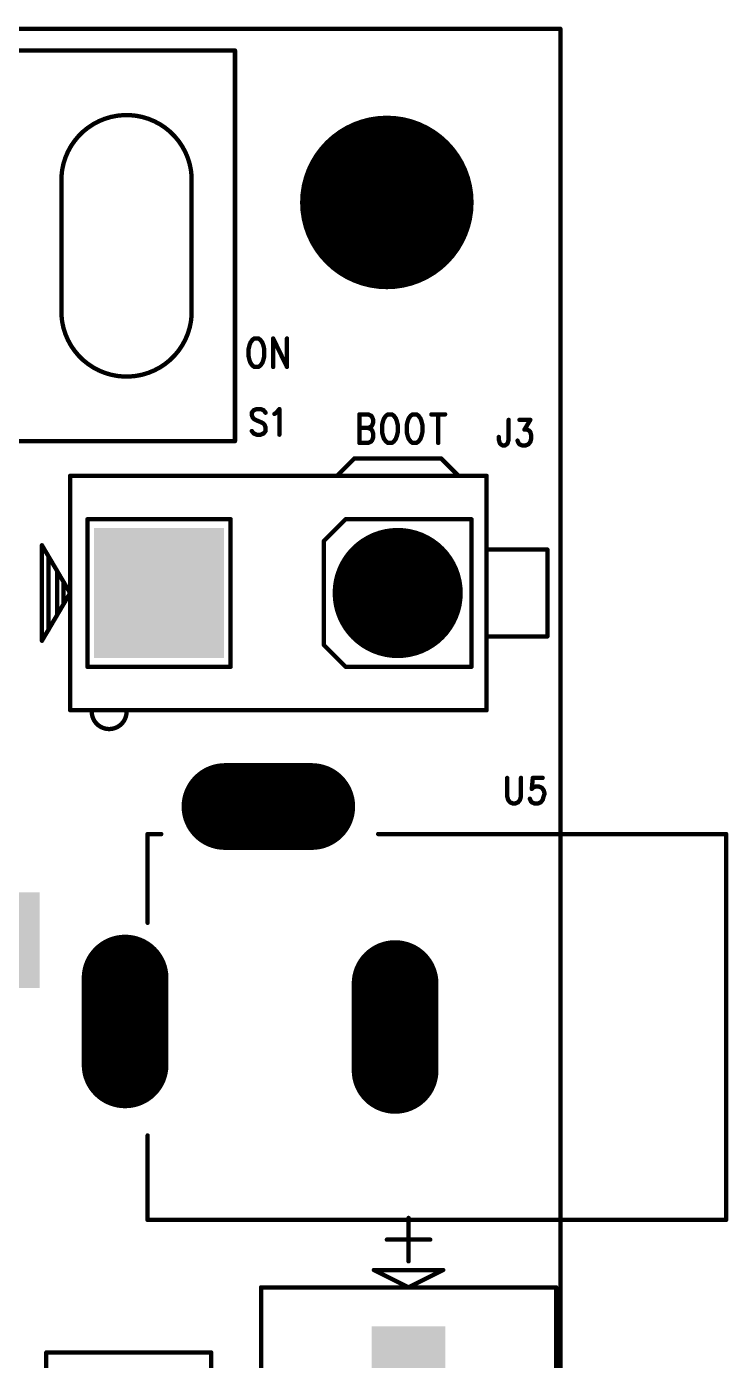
# Model space of a CAD drawing. Extents: x 100 to 147.9, y 92.1 to 144.1.
# Drawn here: x 131.7 to 147.87, y 113.32 to 144.05 of the extents above; entities that cross this region are included whole.
import ezdxf

# ---------------------------------------------------------------- set-up
doc = ezdxf.new("R2010")
doc.units = 0
doc.layers.get('0').update_dxf_attribs({"linetype": 'CONTINUOUS'})
doc.layers.add('MASK-TOP_PHO', color=10, linetype='CONTINUOUS')
doc.layers.add('SILK-TOP_PHO', color=9, linetype='CONTINUOUS')

# ---------------------------------------------------------------- blocks, each defined once
blk = doc.blocks.new('ROUND_1')
at = {"const_width": 0.050038}
blk.add_lwpolyline([(-0.025018, 0, 1), (0.025018, 0, 1)], format="xyb", close=True, dxfattribs=at)
blk = doc.blocks.new('SQUARE_25')
blk.add_solid([(0.85001, 0.85001), (0.85001, -0.85001), (-0.85001, 0.85001), (-0.85001, -0.85001)])
blk = doc.blocks.new('ROUND_32')
at = {"const_width": 1.999996}
blk.add_lwpolyline([(-0.999998, 0, 1), (0.999998, 0, 1)], format="xyb", close=True, dxfattribs=at)
blk = doc.blocks.new('ROUND_39')
at = {"const_width": 1.499996}
blk.add_lwpolyline([(-0.749998, 0, 1), (0.749998, 0, 1)], format="xyb", close=True, dxfattribs=at)
blk = doc.blocks.new('SQUARE_168')
blk.add_solid([(1.499996, 1.499996), (1.499996, -1.499996), (-1.499996, 1.499996), (-1.499996, -1.499996)])
blk = doc.blocks.new('ROUND_123')
at = {"const_width": 0.999998}
blk.add_lwpolyline([(-0.499998, 0, 1), (0.499998, 0, 1)], format="xyb", close=True, dxfattribs=at)
blk = doc.blocks.new('SQUARE_171')
blk.add_solid([(1.099946, 1.099946), (1.099946, -1.099946), (-1.099946, 1.099946), (-1.099946, -1.099946)])

msp = doc.modelspace()

# ---------------------------------------------------------------- linework, layer by layer
at = {"layer": 'MASK-TOP_PHO'}
for points, const_width in [([(143.999966, 143.999966), (100.000054, 143.999966)], 0.100076), ([(143.999966, 100.000054), (143.999966, 143.999966)], 0.100076), ([(136.268968, 126.080012), (138.268964, 126.080012)], 1.999996), ([(129.100072, 123.000008), (130.899916, 123.000008)], 2.199892), ([(133.966966, 122.12701), (133.966966, 120.127014)], 1.999996), ([(140.189966, 122.00001), (140.189966, 120.000014)], 1.999996)]:
    msp.add_lwpolyline(points, dxfattribs=dict(at, const_width=const_width))
at = {"layer": 'SILK-TOP_PHO', "const_width": 0.100076}
for points in [[(143.999966, 143.999966), (100.000054, 143.999966)], [(143.999966, 100.000054), (143.999966, 143.999966)], [(121.499884, 143.500094), (136.500108, 143.500094)], [(136.500108, 143.500094), (136.500108, 134.500112)], [(132.500116, 137.40003), (132.500116, 140.599922)], [(135.50011, 140.599922), (135.50011, 137.40003)], [(136.834118, 136.709404), (136.811258, 136.615678)], [(136.856724, 136.771888), (136.834118, 136.709404)], [(136.90219, 136.834372), (136.856724, 136.771888)], [(136.947656, 136.865614), (136.90219, 136.834372)], [(137.038588, 136.865614), (136.947656, 136.865614)], [(137.084054, 136.834372), (137.038588, 136.865614)], [(137.12952, 136.771888), (137.084054, 136.834372)], [(137.15238, 136.709404), (137.12952, 136.771888)], [(137.174986, 136.615678), (137.15238, 136.709404)], [(137.379456, 136.865614), (137.379456, 136.209278)], [(137.379456, 136.865614), (137.697718, 136.209278)], [(137.697718, 136.865614), (137.697718, 136.209278)], [(136.811258, 136.615678), (136.811258, 136.459468)], [(136.811258, 136.459468), (136.834118, 136.365742)], [(137.15238, 136.365742), (137.174986, 136.459468)], [(137.174986, 136.459468), (137.174986, 136.615678)], [(136.834118, 136.365742), (136.856724, 136.303004)], [(136.856724, 136.303004), (136.90219, 136.24052)], [(136.90219, 136.24052), (136.947656, 136.209278)], [(136.947656, 136.209278), (137.038588, 136.209278)], [(137.038588, 136.209278), (137.084054, 136.24052)], [(137.084054, 136.24052), (137.12952, 136.303004)], [(137.12952, 136.303004), (137.15238, 136.365742)], [(136.931908, 135.211058), (136.886442, 135.15467)], [(136.99998, 135.238998), (136.931908, 135.211058)], [(137.090912, 135.238998), (136.99998, 135.238998)], [(137.158984, 135.211058), (137.090912, 135.238998)], [(137.20445, 135.15467), (137.158984, 135.211058)], [(137.45464, 135.15467), (137.522712, 135.238998)], [(137.522712, 135.238998), (137.522712, 134.648448)], [(136.886442, 135.15467), (136.886442, 135.098536)], [(136.886442, 135.098536), (136.909048, 135.042148)], [(136.909048, 135.042148), (136.931908, 135.013954)], [(136.931908, 135.013954), (136.977374, 134.986014)], [(136.977374, 134.986014), (137.113518, 134.929626)], [(137.113518, 134.929626), (137.158984, 134.901686)], [(137.158984, 134.901686), (137.181844, 134.873492)], [(137.181844, 134.873492), (137.20445, 134.817104)], [(137.409174, 135.126476), (137.45464, 135.15467)], [(139.36599, 135.115554), (139.36599, 134.459472)], [(139.36599, 135.115554), (139.57046, 135.115554)], [(139.57046, 135.115554), (139.638532, 135.084312)], [(139.638532, 135.084312), (139.661392, 135.05307)], [(139.661392, 134.865618), (139.638532, 134.834376)], [(139.661392, 135.05307), (139.683998, 134.990586)], [(139.683998, 134.928102), (139.661392, 134.865618)], [(139.683998, 134.990586), (139.683998, 134.928102)], [(139.911328, 134.959344), (139.888722, 134.865618)], [(139.888722, 134.865618), (139.888722, 134.709408)], [(139.934188, 135.021828), (139.911328, 134.959344)], [(139.979654, 135.084312), (139.934188, 135.021828)], [(140.02512, 135.115554), (139.979654, 135.084312)], [(140.115798, 135.115554), (140.02512, 135.115554)], [(140.161264, 135.084312), (140.115798, 135.115554)], [(140.20673, 135.021828), (140.161264, 135.084312)], [(140.22959, 134.959344), (140.20673, 135.021828)], [(140.252196, 134.865618), (140.22959, 134.959344)], [(140.252196, 134.709408), (140.252196, 134.865618)], [(140.479526, 134.959344), (140.45692, 134.865618)], [(140.45692, 134.865618), (140.45692, 134.709408)], [(140.502386, 135.021828), (140.479526, 134.959344)], [(140.547852, 135.084312), (140.502386, 135.021828)], [(140.593064, 135.115554), (140.547852, 135.084312)], [(140.683996, 135.115554), (140.593064, 135.115554)], [(140.729462, 135.084312), (140.683996, 135.115554)], [(140.774928, 135.021828), (140.729462, 135.084312)], [(140.797788, 134.959344), (140.774928, 135.021828)], [(140.820394, 134.865618), (140.797788, 134.959344)], [(140.820394, 134.709408), (140.820394, 134.865618)], [(141.025118, 135.115554), (141.343126, 135.115554)], [(141.184122, 135.115554), (141.184122, 134.459472)], [(142.806928, 134.989062), (142.806928, 134.538974)], [(143.056864, 134.989062), (143.3068, 134.989062)], [(143.3068, 134.989062), (143.170402, 134.764018)], [(136.931908, 134.676642), (136.886442, 134.732776)], [(136.99998, 134.648448), (136.931908, 134.676642)], [(137.090912, 134.648448), (136.99998, 134.648448)], [(137.158984, 134.676642), (137.090912, 134.648448)], [(137.20445, 134.732776), (137.158984, 134.676642)], [(137.20445, 134.817104), (137.20445, 134.732776)], [(139.36599, 134.803134), (139.57046, 134.803134)], [(139.638532, 134.834376), (139.57046, 134.803134)], [(139.57046, 134.803134), (139.638532, 134.771892)], [(139.638532, 134.771892), (139.661392, 134.74065)], [(139.661392, 134.74065), (139.683998, 134.678166)], [(139.683998, 134.58444), (139.661392, 134.521956)], [(139.683998, 134.678166), (139.683998, 134.58444)], [(139.888722, 134.709408), (139.911328, 134.615682)], [(139.911328, 134.615682), (139.934188, 134.553198)], [(139.934188, 134.553198), (139.979654, 134.490714)], [(140.161264, 134.490714), (140.20673, 134.553198)], [(140.20673, 134.553198), (140.22959, 134.615682)], [(140.22959, 134.615682), (140.252196, 134.709408)], [(140.45692, 134.709408), (140.479526, 134.615682)], [(140.479526, 134.615682), (140.502386, 134.553198)], [(140.502386, 134.553198), (140.547852, 134.490714)], [(140.729462, 134.490714), (140.774928, 134.553198)], [(140.774928, 134.553198), (140.797788, 134.615682)], [(140.797788, 134.615682), (140.820394, 134.709408)], [(142.579598, 134.538974), (142.579598, 134.595362)], [(143.170402, 134.764018), (143.238728, 134.764018)], [(143.238728, 134.764018), (143.284194, 134.735824)], [(143.284194, 134.735824), (143.3068, 134.707884)], [(143.3068, 134.707884), (143.32966, 134.623556)], [(143.32966, 134.567168), (143.3068, 134.48284)], [(143.32966, 134.623556), (143.32966, 134.567168)], [(136.500108, 134.500112), (121.499884, 134.500112)], [(139.57046, 134.459472), (139.36599, 134.459472)], [(139.638532, 134.490714), (139.57046, 134.459472)], [(139.661392, 134.521956), (139.638532, 134.490714)], [(139.979654, 134.490714), (140.02512, 134.459472)], [(140.02512, 134.459472), (140.115798, 134.459472)], [(140.115798, 134.459472), (140.161264, 134.490714)], [(140.547852, 134.490714), (140.593064, 134.459472)], [(140.593064, 134.459472), (140.683996, 134.459472)], [(140.683996, 134.459472), (140.729462, 134.490714)], [(142.602204, 134.454646), (142.579598, 134.538974)], [(142.625064, 134.426452), (142.602204, 134.454646)], [(142.67053, 134.398512), (142.625064, 134.426452)], [(142.715996, 134.398512), (142.67053, 134.398512)], [(142.761462, 134.426452), (142.715996, 134.398512)], [(142.784068, 134.454646), (142.761462, 134.426452)], [(142.806928, 134.538974), (142.784068, 134.454646)], [(143.034004, 134.454646), (143.011398, 134.511034)], [(143.056864, 134.426452), (143.034004, 134.454646)], [(143.124936, 134.398512), (143.056864, 134.426452)], [(143.193262, 134.398512), (143.124936, 134.398512)], [(143.261334, 134.426452), (143.193262, 134.398512)], [(143.3068, 134.48284), (143.261334, 134.426452)], [(139.249912, 134.100062), (138.850116, 133.700012)], [(141.249908, 134.100062), (139.249912, 134.100062)], [(141.649958, 133.700012), (141.249908, 134.100062)], [(132.700014, 128.299972), (132.700014, 133.700012)], [(132.700014, 133.700012), (142.299944, 133.700012)], [(142.299944, 133.700012), (142.299944, 128.299972)], [(133.100064, 129.29997), (133.100064, 132.700014)], [(133.100064, 132.700014), (136.400032, 132.700014)], [(136.400032, 132.700014), (136.400032, 129.29997)], [(138.549888, 132.199888), (139.050014, 132.700014)], [(139.050014, 132.700014), (141.949932, 132.700014)], [(141.949932, 132.700014), (141.949932, 129.29997)], [(132.050028, 129.899918), (132.050028, 132.100066)], [(132.050028, 132.100066), (132.700014, 130.999992)], [(138.549888, 129.800096), (138.549888, 132.199888)], [(132.199888, 130.150108), (132.199888, 131.824984)], [(142.299944, 129.999994), (142.299944, 131.99999)], [(142.299944, 131.99999), (143.699992, 131.99999)], [(143.699992, 131.99999), (143.699992, 129.999994)], [(132.40004, 130.525012), (132.40004, 131.500118)], [(132.5499, 130.750056), (132.5499, 131.249928)], [(132.700014, 130.999992), (132.050028, 129.899918)], [(143.699992, 129.999994), (142.299944, 129.999994)], [(139.050014, 129.29997), (138.549888, 129.800096)], [(136.400032, 129.29997), (133.100064, 129.29997)], [(141.949932, 129.29997), (139.050014, 129.29997)], [(142.299944, 128.299972), (132.700014, 128.299972)], [(142.772638, 126.739142), (142.772638, 126.317248)], [(143.0909, 126.317248), (143.0909, 126.739142)], [(143.363696, 126.739142), (143.340836, 126.485904)], [(143.591026, 126.739142), (143.363696, 126.739142)], [(142.772638, 126.317248), (142.795498, 126.23292)], [(143.068294, 126.23292), (143.0909, 126.317248)], [(143.31823, 126.204726), (143.29537, 126.26086)], [(143.340836, 126.485904), (143.363696, 126.514098)], [(143.363696, 126.514098), (143.431768, 126.542292)], [(143.431768, 126.542292), (143.500094, 126.542292)], [(143.500094, 126.542292), (143.568166, 126.514098)], [(143.568166, 126.514098), (143.613632, 126.45771)], [(143.613632, 126.317248), (143.591026, 126.23292)], [(143.613632, 126.45771), (143.636238, 126.373382)], [(143.636238, 126.373382), (143.613632, 126.317248)], [(142.795498, 126.23292), (142.840964, 126.176532)], [(142.840964, 126.176532), (142.909036, 126.148338)], [(142.909036, 126.148338), (142.954502, 126.148338)], [(142.954502, 126.148338), (143.022828, 126.176532)], [(143.022828, 126.176532), (143.068294, 126.23292)], [(143.340836, 126.176532), (143.31823, 126.204726)], [(143.409162, 126.148338), (143.340836, 126.176532)], [(143.477234, 126.148338), (143.409162, 126.148338)], [(143.54556, 126.176532), (143.477234, 126.148338)], [(143.591026, 126.23292), (143.54556, 126.176532)], [(134.485126, 123.400058), (134.485126, 125.445012)], [(134.485126, 125.445012), (134.800086, 125.445012)], [(139.800076, 125.445012), (147.820126, 125.445012)], [(143.999966, 125.400054), (143.999966, 116.59997)], [(147.820126, 125.445012), (147.820126, 116.555012)], [(134.485126, 116.555012), (134.485126, 118.49989)], [(147.820126, 116.555012), (134.485126, 116.555012)], [(140.5001, 116.59997), (140.5001, 115.599972)], [(140.999972, 116.100098), (139.999974, 116.100098)], [(141.299946, 115.400074), (139.7, 115.400074)], [(139.7, 115.400074), (140.5001, 115.000024)], [(140.5001, 115.000024), (141.299946, 115.400074)], [(137.100056, 108.000038), (137.100056, 115.000024)], [(137.100056, 115.000024), (143.89989, 115.000024)], [(143.89989, 115.000024), (143.89989, 108.000038)], [(132.150104, 101.000052), (132.150104, 113.4999)], [(132.150104, 113.4999), (135.949944, 113.4999)], [(135.949944, 113.4999), (135.949944, 101.000052)]]:
    msp.add_lwpolyline(points, dxfattribs=at)
for points in [[(135.50011, 140.599922, 0.9423286), (132.500116, 140.599922)], [(132.500116, 137.400284, 0.942488), (135.50011, 137.400284)], [(133.199886, 128.299464, 1.0862515), (133.999986, 128.300226)]]:
    msp.add_lwpolyline(points, format="xyb", dxfattribs=at)

# ---------------------------------------------------------------- block references
at = {"layer": 'MASK-TOP_PHO'}
for name, p in [('ROUND_1', (143.999966, 143.999966)), ('ROUND_1', (143.999966, 143.999966)), ('ROUND_32', (139.999974, 139.999974)), ('SQUARE_168', (134.750048, 130.999992)), ('ROUND_39', (140.24991, 130.999992)), ('ROUND_123', (136.268968, 126.080012)), ('ROUND_123', (138.268964, 126.080012)), ('SQUARE_171', (130.899916, 123.000008)), ('ROUND_123', (133.966966, 122.12701)), ('ROUND_123', (140.189966, 122.00001)), ('ROUND_123', (133.966966, 120.127014)), ('ROUND_123', (140.189966, 120.000014)), ('SQUARE_25', (140.5001, 113.249964))]:
    msp.add_blockref(name, p, dxfattribs=at)
at = {"layer": 'SILK-TOP_PHO'}
for p in [(143.999966, 143.999966), (143.999966, 143.999966), (136.500108, 143.500094), (132.500116, 140.599922), (132.500116, 140.599922), (135.50011, 140.599922), (135.50011, 140.599922), (132.500116, 137.400284), (132.500116, 137.40003), (135.50011, 137.400284), (135.50011, 137.40003), (136.834118, 136.709404), (136.856724, 136.771888), (136.90219, 136.834372), (136.947656, 136.865614), (136.947656, 136.865614), (137.038588, 136.865614), (137.084054, 136.834372), (137.12952, 136.771888), (137.15238, 136.709404), (137.379456, 136.865614), (137.379456, 136.865614), (137.697718, 136.865614), (136.811258, 136.615678), (136.811258, 136.459468), (137.174986, 136.615678), (137.174986, 136.459468), (136.834118, 136.365742), (136.856724, 136.303004), (136.90219, 136.24052), (136.947656, 136.209278), (137.038588, 136.209278), (137.084054, 136.24052), (137.12952, 136.303004), (137.15238, 136.365742), (137.379456, 136.209278), (137.697718, 136.209278), (137.697718, 136.209278), (136.931908, 135.211058), (136.99998, 135.238998), (137.090912, 135.238998), (137.158984, 135.211058), (137.522712, 135.238998), (136.886442, 135.15467), (136.886442, 135.098536), (136.909048, 135.042148), (136.931908, 135.013954), (136.977374, 134.986014), (137.113518, 134.929626), (137.158984, 134.901686), (137.181844, 134.873492), (137.20445, 135.15467), (137.409174, 135.126476), (137.45464, 135.15467), (139.36599, 135.115554), (139.36599, 135.115554), (139.57046, 135.115554), (139.638532, 135.084312), (139.661392, 135.05307), (139.661392, 134.865618), (139.683998, 134.990586), (139.683998, 134.928102), (139.888722, 134.865618), (139.911328, 134.959344), (139.934188, 135.021828), (139.979654, 135.084312), (140.02512, 135.115554), (140.02512, 135.115554), (140.115798, 135.115554), (140.161264, 135.084312), (140.20673, 135.021828), (140.22959, 134.959344), (140.252196, 134.865618), (140.45692, 134.865618), (140.479526, 134.959344), (140.502386, 135.021828), (140.547852, 135.084312), (140.593064, 135.115554), (140.593064, 135.115554), (140.683996, 135.115554), (140.729462, 135.084312), (140.774928, 135.021828), (140.797788, 134.959344), (140.820394, 134.865618), (141.025118, 135.115554), (141.184122, 135.115554), (141.343126, 135.115554), (142.806928, 134.989062), (143.056864, 134.989062), (143.3068, 134.989062), (136.886442, 134.732776), (136.931908, 134.676642), (136.99998, 134.648448), (137.090912, 134.648448), (137.158984, 134.676642), (137.20445, 134.817104), (137.20445, 134.732776), (137.522712, 134.648448), (139.36599, 134.803134), (139.57046, 134.803134), (139.57046, 134.803134), (139.638532, 134.834376), (139.638532, 134.771892), (139.661392, 134.74065), (139.683998, 134.678166), (139.683998, 134.58444), (139.888722, 134.709408), (139.911328, 134.615682), (139.934188, 134.553198), (140.20673, 134.553198), (140.22959, 134.615682), (140.252196, 134.709408), (140.45692, 134.709408), (140.479526, 134.615682), (140.502386, 134.553198), (140.774928, 134.553198), (140.797788, 134.615682), (140.820394, 134.709408), (142.579598, 134.595362), (143.170402, 134.764018), (143.238728, 134.764018), (143.284194, 134.735824), (143.3068, 134.707884), (143.32966, 134.623556), (143.32966, 134.567168), (136.500108, 134.500112), (139.36599, 134.459472), (139.36599, 134.459472), (139.57046, 134.459472), (139.638532, 134.490714), (139.661392, 134.521956), (139.979654, 134.490714), (140.02512, 134.459472), (140.115798, 134.459472), (140.161264, 134.490714), (140.547852, 134.490714), (140.593064, 134.459472), (140.683996, 134.459472), (140.729462, 134.490714), (141.184122, 134.459472), (142.579598, 134.538974), (142.602204, 134.454646), (142.625064, 134.426452), (142.67053, 134.398512), (142.715996, 134.398512), (142.761462, 134.426452), (142.784068, 134.454646), (142.806928, 134.538974), (143.011398, 134.511034), (143.034004, 134.454646), (143.056864, 134.426452), (143.124936, 134.398512), (143.193262, 134.398512), (143.261334, 134.426452), (143.3068, 134.48284), (139.249912, 134.100062), (141.249908, 134.100062), (132.700014, 133.700012), (138.850116, 133.700012), (141.649958, 133.700012), (142.299944, 133.700012), (133.100064, 132.700014), (136.400032, 132.700014), (139.050014, 132.700014), (141.949932, 132.700014), (132.050028, 132.100066), (138.549888, 132.199888), (132.199888, 131.824984), (142.299944, 131.99999), (143.699992, 131.99999), (132.40004, 131.500118), (132.5499, 131.249928), (132.700014, 130.999992), (132.700014, 130.999992), (132.5499, 130.750056), (132.40004, 130.525012), (132.199888, 130.150108), (142.299944, 129.999994), (142.299944, 129.999994), (143.699992, 129.999994), (132.050028, 129.899918), (138.549888, 129.800096), (133.100064, 129.29997), (133.100064, 129.29997), (136.400032, 129.29997), (139.050014, 129.29997), (139.050014, 129.29997), (141.949932, 129.29997), (132.700014, 128.299972), (132.700014, 128.299972), (133.199886, 128.299464), (133.999986, 128.300226), (142.299944, 128.299972), (142.772638, 126.739142), (143.0909, 126.739142), (143.363696, 126.739142), (143.591026, 126.739142), (142.772638, 126.317248), (143.0909, 126.317248), (143.29537, 126.26086), (143.340836, 126.485904), (143.363696, 126.514098), (143.431768, 126.542292), (143.500094, 126.542292), (143.568166, 126.514098), (143.613632, 126.45771), (143.613632, 126.317248), (143.636238, 126.373382), (142.795498, 126.23292), (142.840964, 126.176532), (142.909036, 126.148338), (142.954502, 126.148338), (143.022828, 126.176532), (143.068294, 126.23292), (143.31823, 126.204726), (143.340836, 126.176532), (143.409162, 126.148338), (143.477234, 126.148338), (143.54556, 126.176532), (143.591026, 126.23292), (134.485126, 125.445012), (134.800086, 125.445012), (139.800076, 125.445012), (143.999966, 125.400054), (147.820126, 125.445012), (134.485126, 123.400058), (134.485126, 118.49989), (134.485126, 116.555012), (140.5001, 116.59997), (143.999966, 116.59997), (147.820126, 116.555012), (139.999974, 116.100098), (140.999972, 116.100098), (140.5001, 115.599972), (139.7, 115.400074), (141.299946, 115.400074), (137.100056, 115.000024), (140.5001, 115.000024), (140.5001, 115.000024), (143.89989, 115.000024), (132.150104, 113.4999), (135.949944, 113.4999)]:
    msp.add_blockref('ROUND_1', p, dxfattribs=at)

doc.saveas('drawing.dxf')
